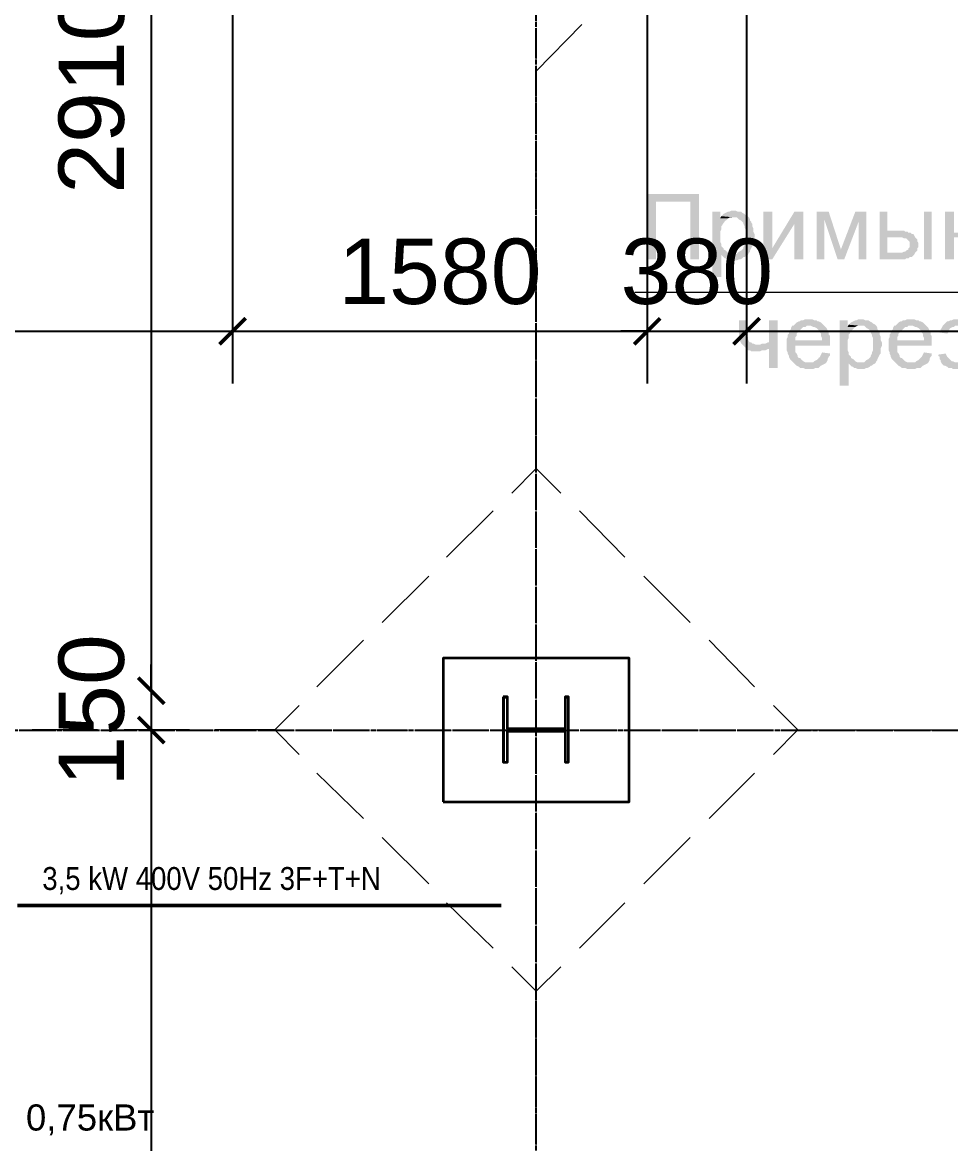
# Model space of a CAD drawing. Header units: millimetres. Extents: x -383313 to -161684, y -117025 to 99224.
# Drawn here: x -337477 to -333930, y -7163 to -2877 of the extents above; entities that cross this region are included whole.
import ezdxf

# ---------------------------------------------------------------- set-up
doc = ezdxf.new("R2010")
doc.units = ezdxf.units.MM
doc.header["$MEASUREMENT"] = 0
doc.linetypes.add('PS-GOST2.303 5', pattern=[24, 20, -1.5, 1, -1.5])
doc.layers.get('Defpoints').update_dxf_attribs({"color": 31})
for name, color, linetype in [('001__КОНСТРУКТИВ__Колонны', 14, 'Continuous'), ('001__КОНСТРУКТИВ__размеры внутр.', 7, 'Continuous'), ('PDF_Geometry', 7, 'Continuous'), ('PDF_Solid Fills', 7, 'Continuous'), ('PS_Оси', 5, 'PS-GOST2.303 5')]:
    doc.layers.add(name, color=color, linetype=linetype)
doc.layers.add('1', color=7, linetype='Continuous', lineweight=50)
doc.styles.add('PSTUDIO', font='arial.ttf')
doc.dimstyles.new('PS_TICK', dxfattribs={"dimscale": 100, "dimtxt": 2.5, "dimasz": 1, "dimexe": 2, "dimexo": 2, "dimgap": 1, "dimtad": 1, "dimdec": 0, "dimzin": 0, "dimdsep": 46, "dimtxsty": 'PSTUDIO', "dimblk": 'ARCHTICK', "dimcen": 2, "dimdle": 1.5, "dimse1": 1, "dimse2": 1, "dimadec": 0, "dimazin": 0, "dimtfac": 1, "dimtdec": 0, "dimtix": 1, "dimtmove": 1, "dimatfit": 3, "dimldrblk": 'ARCHTICK', "dimfxl": 1, "dimtolj": 1, "dimtzin": 0, "dimarcsym": 0})

# ---------------------------------------------------------------- blocks, each defined once
blk = doc.blocks.new('_ArchTick')
at = {"color": 0, "linetype": 'ByBlock', "const_width": 0.15}
blk.add_lwpolyline([(-0.5, -0.5), (0.5, 0.5)], dxfattribs=at)
blk = doc.blocks.new('*D270')
at = {"layer": '001__КОНСТРУКТИВ__размеры внутр.', "color": 0, "lineweight": -2, "ltscale": 100, "transparency": 16777216}
for p, q in [((-339174, -2819.4), (-339174, -4257.7)), ((-336674, -2819.4), (-336674, -4257.7)), ((-339324, -4057.7), (-336524, -4057.7))]:
    blk.add_line(p, q, dxfattribs=at)
at = {"layer": 'Defpoints', "color": 0, "ltscale": 100, "transparency": 16777216}
for p in [(-339174, -2619.4), (-336674, -2619.4), (-336674, -4057.7)]:
    blk.add_point(p, dxfattribs=at)
at = {"layer": '001__КОНСТРУКТИВ__размеры внутр.', "color": 0, "lineweight": -2, "ltscale": 100, "transparency": 16777216, "xscale": 100, "yscale": 100, "zscale": 100, "rotation": 180}
blk.add_blockref('_ArchTick', (-339174, -4057.7), dxfattribs=at)
at = {"layer": '001__КОНСТРУКТИВ__размеры внутр.', "color": 0, "lineweight": -2, "ltscale": 100, "transparency": 16777216, "xscale": 100, "yscale": 100, "zscale": 100}
blk.add_blockref('_ArchTick', (-336674, -4057.7), dxfattribs=at)
at = {"layer": '001__КОНСТРУКТИВ__размеры внутр.', "color": 0, "ltscale": 100, "transparency": 16777216, "insert": (-337924, -3830.1), "char_height": 250, "attachment_point": 5, "style": 'PSTUDIO'}
blk.add_mtext('\\A1;2500', dxfattribs=at)
blk = doc.blocks.new('*D271')
at = {"layer": '001__КОНСТРУКТИВ__размеры внутр.', "color": 0, "lineweight": -2, "ltscale": 100, "transparency": 16777216}
for p, q in [((-336674, -2819.4), (-336674, -4257.7)), ((-335089.6, -2819.4), (-335089.6, -4257.7)), ((-336824, -4057.7), (-334939.6, -4057.7))]:
    blk.add_line(p, q, dxfattribs=at)
at = {"layer": 'Defpoints', "color": 0, "ltscale": 100, "transparency": 16777216}
for p in [(-336674, -2619.4), (-335089.6, -2619.4), (-335089.6, -4057.7)]:
    blk.add_point(p, dxfattribs=at)
at = {"layer": '001__КОНСТРУКТИВ__размеры внутр.', "color": 0, "lineweight": -2, "ltscale": 100, "transparency": 16777216, "xscale": 100, "yscale": 100, "zscale": 100, "rotation": 180}
blk.add_blockref('_ArchTick', (-336674, -4057.7), dxfattribs=at)
at = {"layer": '001__КОНСТРУКТИВ__размеры внутр.', "color": 0, "lineweight": -2, "ltscale": 100, "transparency": 16777216, "xscale": 100, "yscale": 100, "zscale": 100}
blk.add_blockref('_ArchTick', (-335089.6, -4057.7), dxfattribs=at)
at = {"layer": '001__КОНСТРУКТИВ__размеры внутр.', "color": 0, "ltscale": 100, "transparency": 16777216, "insert": (-335881.8, -3830.1), "char_height": 250, "attachment_point": 5, "style": 'PSTUDIO'}
blk.add_mtext('\\A1;1580', dxfattribs=at)
blk = doc.blocks.new('*D272')
at = {"layer": '001__КОНСТРУКТИВ__размеры внутр.', "color": 0, "lineweight": -2, "ltscale": 100, "transparency": 16777216}
for p, q in [((-334709.6, -2439.4), (-334709.6, -4257.7)), ((-335089.6, -2819.4), (-335089.6, -4257.7)), ((-335089.6, -4057.7), (-335189.6, -4057.7)), ((-335089.6, -4057.7), (-334709.6, -4057.7)), ((-334709.6, -4057.7), (-334609.6, -4057.7))]:
    blk.add_line(p, q, dxfattribs=at)
at = {"layer": 'Defpoints', "color": 0, "ltscale": 100, "transparency": 16777216}
for p in [(-334709.6, -2239.4), (-335089.6, -2619.4), (-334709.6, -4057.7)]:
    blk.add_point(p, dxfattribs=at)
at = {"layer": '001__КОНСТРУКТИВ__размеры внутр.', "color": 0, "lineweight": -2, "ltscale": 100, "transparency": 16777216, "xscale": 100, "yscale": 100, "zscale": 100}
blk.add_blockref('_ArchTick', (-335089.6, -4057.7), dxfattribs=at)
at = {"layer": '001__КОНСТРУКТИВ__размеры внутр.', "color": 0, "lineweight": -2, "ltscale": 100, "transparency": 16777216, "xscale": 100, "yscale": 100, "zscale": 100, "rotation": 180}
blk.add_blockref('_ArchTick', (-334709.6, -4057.7), dxfattribs=at)
at = {"layer": '001__КОНСТРУКТИВ__размеры внутр.', "color": 0, "ltscale": 100, "transparency": 16777216, "insert": (-334899.6, -3830), "char_height": 250, "attachment_point": 5, "style": 'PSTUDIO'}
blk.add_mtext('\\A1;380', dxfattribs=at)
blk = doc.blocks.new('*D273')
at = {"layer": '001__КОНСТРУКТИВ__размеры внутр.', "color": 0, "lineweight": -2, "ltscale": 100, "transparency": 16777216}
for p, q in [((-334709.6, -2439.4), (-334709.6, -4257.7)), ((-330376.1, -2819.4), (-330376.1, -4257.7)), ((-334859.6, -4057.7), (-330226.1, -4057.7))]:
    blk.add_line(p, q, dxfattribs=at)
at = {"layer": 'Defpoints', "color": 0, "ltscale": 100, "transparency": 16777216}
for p in [(-334709.6, -2239.4), (-330376.1, -2619.4), (-330376.1, -4057.7)]:
    blk.add_point(p, dxfattribs=at)
at = {"layer": '001__КОНСТРУКТИВ__размеры внутр.', "color": 0, "lineweight": -2, "ltscale": 100, "transparency": 16777216, "xscale": 100, "yscale": 100, "zscale": 100, "rotation": 180}
blk.add_blockref('_ArchTick', (-334709.6, -4057.7), dxfattribs=at)
at = {"layer": '001__КОНСТРУКТИВ__размеры внутр.', "color": 0, "lineweight": -2, "ltscale": 100, "transparency": 16777216, "xscale": 100, "yscale": 100, "zscale": 100}
blk.add_blockref('_ArchTick', (-330376.1, -4057.7), dxfattribs=at)
at = {"layer": '001__КОНСТРУКТИВ__размеры внутр.', "color": 0, "ltscale": 100, "transparency": 16777216, "insert": (-332542.8, -3830), "char_height": 250, "attachment_point": 5, "style": 'PSTUDIO'}
blk.add_mtext('\\A1;4340', dxfattribs=at)
blk = doc.blocks.new('*D300')
at = {"layer": '001__КОНСТРУКТИВ__размеры внутр.', "color": 0, "lineweight": -2, "ltscale": 100, "transparency": 16777216}
blk.add_line((-336984.8, -2369.4), (-336984.8, -5582.1), dxfattribs=at)
at = {"layer": 'Defpoints', "color": 0, "ltscale": 100, "transparency": 16777216}
for p in [(-336030.8, -2519.4), (-336984.8, -5432.1), (-330226.1, -5432.1)]:
    blk.add_point(p, dxfattribs=at)
at = {"layer": '001__КОНСТРУКТИВ__размеры внутр.', "color": 0, "lineweight": -2, "ltscale": 100, "transparency": 16777216, "xscale": 100, "yscale": 100, "zscale": 100}
for p, rotation in [((-336984.8, -2519.4), 90), ((-336984.8, -5432.1), 270)]:
    blk.add_blockref('_ArchTick', p, dxfattribs=dict(at, rotation=rotation))
at = {"layer": '001__КОНСТРУКТИВ__размеры внутр.', "color": 0, "ltscale": 100, "transparency": 16777216, "insert": (-337212.4, -3143.3), "char_height": 250, "attachment_point": 5, "rotation": 90, "style": 'PSTUDIO'}
blk.add_mtext('\\A1;2910', dxfattribs=at)
blk = doc.blocks.new('*D280')
at = {"layer": '001__КОНСТРУКТИВ__размеры внутр.', "color": 0, "lineweight": -2, "ltscale": 100, "transparency": 16777216}
for p, q in [((-336984.8, -5432.1), (-336984.8, -5332.1)), ((-336984.8, -5432.1), (-336984.8, -5582.1)), ((-336984.8, -5582.1), (-336984.8, -5682.1))]:
    blk.add_line(p, q, dxfattribs=at)
at = {"layer": 'Defpoints', "color": 0, "ltscale": 100, "transparency": 16777216}
for p in [(-330226.1, -5432.1), (-336984.8, -5582.1), (-330226.1, -5582.1)]:
    blk.add_point(p, dxfattribs=at)
at = {"layer": '001__КОНСТРУКТИВ__размеры внутр.', "color": 0, "lineweight": -2, "ltscale": 100, "transparency": 16777216, "xscale": 100, "yscale": 100, "zscale": 100}
for p, rotation in [((-336984.8, -5432.1), 270), ((-336984.8, -5582.1), 90)]:
    blk.add_blockref('_ArchTick', p, dxfattribs=dict(at, rotation=rotation))
at = {"layer": '001__КОНСТРУКТИВ__размеры внутр.', "color": 0, "ltscale": 100, "transparency": 16777216, "insert": (-337212.4, -5507.1), "char_height": 250, "attachment_point": 5, "rotation": 90, "style": 'PSTUDIO'}
blk.add_mtext('\\A1;150', dxfattribs=at)
blk = doc.blocks.new('*D281')
at = {"layer": '001__КОНСТРУКТИВ__размеры внутр.', "color": 0, "lineweight": -2, "ltscale": 100, "transparency": 16777216}
blk.add_line((-336984.8, -5432.1), (-336984.8, -20232.4), dxfattribs=at)
at = {"layer": 'Defpoints', "color": 0, "ltscale": 100, "transparency": 16777216}
for p in [(-330226.1, -5582.1), (-336984.8, -20082.4), (-335014.1, -20082.4)]:
    blk.add_point(p, dxfattribs=at)
at = {"layer": '001__КОНСТРУКТИВ__размеры внутр.', "color": 0, "lineweight": -2, "ltscale": 100, "transparency": 16777216, "xscale": 100, "yscale": 100, "zscale": 100}
for p, rotation in [((-336984.8, -5582.1), 90), ((-336984.8, -20082.4), 270)]:
    blk.add_blockref('_ArchTick', p, dxfattribs=dict(at, rotation=rotation))
at = {"layer": '001__КОНСТРУКТИВ__размеры внутр.', "color": 0, "ltscale": 100, "transparency": 16777216, "insert": (-337212.4, -12832.2), "char_height": 250, "attachment_point": 5, "rotation": 90, "style": 'PSTUDIO'}
blk.add_mtext('\\A1;14500', dxfattribs=at)
blk = doc.blocks.new('A$Cf5759c35')
at = {"layer": 'PDF_Solid Fills'}
for points in [[(23571, 14732), (23372.1, 14732), (23372.1, 14482.2), (23405.9, 14482.2), (23405.9, 14702.4), (23537.2, 14702.4)], [(23651.5, 14664.3), (23621.8, 14664.3), (23621.8, 14414.5), (23655.7, 14414.5), (23655.7, 14499.2), (23698, 14503.4), (23693.8, 14503.4), (23689.6, 14503.4), (23681.1, 14507.6), (23676.9, 14511.9), (23672.6, 14516.1), (23664.2, 14520.3), (23664.2, 14524.6), (23659.9, 14528.8), (23655.7, 14533), (23655.7, 14541.5), (23651.5, 14550), (23651.5, 14554.2), (23651.5, 14562.7), (23651.5, 14571.1), (23651.5, 14575.4), (23651.5, 14583.8), (23651.5, 14588.1), (23655.7, 14596.5), (23655.7, 14605), (23655.7, 14609.2), (23659.9, 14613.5), (23664.2, 14621.9), (23668.4, 14626.2), (23672.6, 14630.4), (23676.9, 14634.6), (23681.1, 14638.9), (23651.5, 14638.9)], [(23702.3, 14668.5), (23702.3, 14668.5), (23693.8, 14668.5), (23685.3, 14664.3), (23681.1, 14664.3), (23672.6, 14660), (23672.6, 14660), (23664.2, 14655.8), (23659.9, 14651.6), (23655.7, 14647.3), (23702.3, 14643.1), (23706.5, 14643.1), (23715, 14643.1), (23719.2, 14638.9), (23723.4, 14634.6), (23731.9, 14630.4), (23736.1, 14626.2), (23740.4, 14621.9), (23740.4, 14617.7), (23744.6, 14609.2), (23744.6, 14605), (23748.8, 14596.5), (23748.8, 14592.3), (23748.8, 14583.8), (23748.8, 14575.4), (23748.8, 14571.1), (23748.8, 14562.7), (23748.8, 14554.2), (23748.8, 14550), (23744.6, 14541.5), (23744.6, 14537.3), (23740.4, 14528.8), (23740.4, 14524.6), (23736.1, 14520.3), (23731.9, 14516.1), (23723.4, 14511.9), (23719.2, 14507.6), (23715, 14503.4), (23706.5, 14503.4), (23698, 14503.4), (23655.7, 14499.2), (23655.7, 14499.2), (23664.2, 14490.7), (23668.4, 14486.5), (23672.6, 14486.5), (23676.9, 14482.2), (23681.1, 14482.2), (23689.6, 14478), (23693.8, 14478), (23702.3, 14478), (23702.3, 14478), (23710.7, 14478), (23715, 14478), (23723.4, 14482.2), (23727.7, 14482.2), (23736.1, 14486.5), (23740.4, 14490.7), (23744.6, 14490.7), (23748.8, 14494.9), (23757.3, 14499.2), (23761.5, 14507.6), (23765.8, 14511.9), (23765.8, 14516.1), (23770, 14524.6), (23770, 14524.6), (23774.2, 14533), (23778.5, 14537.3), (23778.5, 14545.7), (23778.5, 14554.2), (23778.5, 14558.4), (23782.7, 14566.9), (23782.7, 14575.4), (23782.7, 14575.4), (23782.7, 14579.6), (23778.5, 14588.1), (23778.5, 14596.5), (23778.5, 14600.8), (23774.2, 14609.2), (23774.2, 14617.7), (23770, 14621.9), (23770, 14626.2), (23765.8, 14630.4), (23765.8, 14634.6), (23761.5, 14643.1), (23757.3, 14647.3), (23748.8, 14651.6), (23744.6, 14655.8), (23744.6, 14655.8), (23736.1, 14660), (23731.9, 14664.3), (23723.4, 14664.3), (23719.2, 14664.3), (23710.7, 14668.5)], [(23969, 14664.3), (23935.1, 14664.3), (23850.4, 14524.6), (23816.6, 14482.2), (23850.4, 14482.2), (23935.1, 14617.7)], [(24066.3, 14664.3), (24019.8, 14664.3), (24019.8, 14482.2), (24049.4, 14482.2), (24049.4, 14634.6)], [(24210.3, 14664.3), (24167.9, 14664.3), (24112.9, 14520.3), (24100.2, 14482.2), (24125.6, 14482.2), (24180.6, 14626.2)], [(24290.7, 14664.3), (24261.1, 14664.3), (24261.1, 14482.2), (24358.4, 14482.2), (24362.7, 14486.5), (24371.1, 14486.5), (24375.4, 14490.7), (24383.8, 14490.7), (24388.1, 14494.9), (24392.3, 14499.2), (24392.3, 14499.2), (24396.5, 14507.6), (24290.7, 14507.6), (24290.7, 14566.9), (24324.6, 14566.9), (24396.5, 14566.9), (24392.3, 14575.4), (24388.1, 14579.6), (24383.8, 14579.6), (24379.6, 14583.8), (24371.1, 14583.8), (24366.9, 14588.1), (24358.4, 14588.1), (24354.2, 14592.3), (24345.7, 14592.3), (24337.3, 14592.3), (24328.8, 14592.3), (24290.7, 14592.3)], [(24544.7, 14664.3), (24510.8, 14664.3), (24510.8, 14482.2), (24544.7, 14482.2), (24544.7, 14566.9), (24587, 14566.9), (24582.8, 14571.1), (24578.6, 14575.4), (24574.3, 14575.4), (24574.3, 14575.4), (24582.8, 14579.6), (24587, 14583.8), (24544.7, 14583.8)], [(23655.7, 14647.3), (23651.5, 14638.9), (23681.1, 14638.9), (23689.6, 14643.1), (23693.8, 14643.1), (23702.3, 14643.1)], [(24396.5, 14566.9), (24324.6, 14566.9), (24345.7, 14566.9), (24354.2, 14562.7), (24358.4, 14562.7), (24362.7, 14562.7), (24366.9, 14558.4), (24371.1, 14554.2), (24375.4, 14550), (24375.4, 14541.5), (24375.4, 14537.3), (24375.4, 14537.3), (24375.4, 14528.8), (24371.1, 14524.6), (24371.1, 14520.3), (24362.7, 14516.1), (24362.7, 14516.1), (24358.4, 14511.9), (24354.2, 14511.9), (24345.7, 14507.6), (24341.5, 14507.6), (24333, 14507.6), (24320.3, 14507.6), (24290.7, 14507.6), (24396.5, 14507.6), (24400.8, 14511.9), (24405, 14516.1), (24405, 14524.6), (24409.2, 14528.8), (24409.2, 14537.3), (24409.2, 14537.3), (24409.2, 14545.7), (24405, 14550), (24405, 14558.4), (24400.8, 14562.7)], [(23753.1, 14249.4), (23723.4, 14249.4), (23723.4, 14181.7), (23727.7, 14173.2), (23727.7, 14169), (23731.9, 14160.5), (23736.1, 14156.3), (23795.4, 14156.3), (23786.9, 14156.3), (23778.5, 14160.5), (23774.2, 14160.5), (23770, 14164.7), (23765.8, 14164.7), (23761.5, 14169), (23757.3, 14177.4), (23757.3, 14181.7), (23757.3, 14185.9), (23753.1, 14190.1), (23753.1, 14198.6), (23753.1, 14207.1), (23753.1, 14215.5)], [(23871.6, 14249.4), (23837.7, 14249.4), (23837.7, 14164.7), (23833.5, 14164.7), (23825, 14160.5), (23816.6, 14160.5), (23812.3, 14160.5), (23803.9, 14156.3), (23799.6, 14156.3), (23795.4, 14156.3), (23736.1, 14156.3), (23740.4, 14152), (23744.6, 14147.8), (23748.8, 14143.6), (23837.7, 14139.3), (23837.7, 14067.4), (23871.6, 14067.4)], [(23990.1, 14253.6), (23990.1, 14253.6), (23977.4, 14253.6), (23969, 14249.4), (23960.5, 14249.4), (23956.3, 14245.2), (23952, 14245.2), (23943.6, 14240.9), (23939.3, 14236.7), (23935.1, 14232.5), (23930.9, 14228.2), (23990.1, 14228.2), (23994.4, 14228.2), (23998.6, 14228.2), (24007.1, 14224), (24011.3, 14224), (24019.8, 14219.8), (24024, 14215.5), (24028.2, 14211.3), (24028.2, 14207.1), (24032.5, 14202.8), (24036.7, 14198.6), (24036.7, 14190.1), (24040.9, 14181.7), (24040.9, 14173.2), (23939.3, 14173.2), (24070.6, 14173.2), (24070.6, 14181.7), (24070.6, 14190.1), (24066.3, 14194.4), (24066.3, 14202.8), (24062.1, 14207.1), (24062.1, 14211.3), (24057.9, 14219.8), (24053.6, 14224), (24049.4, 14228.2), (24045.2, 14232.5), (24040.9, 14236.7), (24036.7, 14240.9), (24028.2, 14245.2), (24024, 14245.2), (24019.8, 14249.4), (24011.3, 14249.4), (24002.8, 14253.6), (23998.6, 14253.6)], [(24138.3, 14249.4), (24108.7, 14249.4), (24108.7, 13999.6), (24142.5, 13999.6), (24142.5, 14084.3), (24184.9, 14088.5), (24180.6, 14088.5), (24176.4, 14088.5), (24167.9, 14092.8), (24163.7, 14097), (24159.5, 14101.2), (24151, 14105.5), (24151, 14109.7), (24146.8, 14113.9), (24142.5, 14118.2), (24142.5, 14126.6), (24138.3, 14135.1), (24138.3, 14139.3), (24138.3, 14147.8), (24138.3, 14156.3), (24138.3, 14160.5), (24138.3, 14169), (24138.3, 14173.2), (24142.5, 14181.7), (24142.5, 14190.1), (24142.5, 14194.4), (24146.8, 14198.6), (24151, 14207.1), (24155.2, 14211.3), (24159.5, 14215.5), (24163.7, 14219.8), (24167.9, 14224), (24138.3, 14224)], [(24142.5, 14232.5), (24138.3, 14224), (24167.9, 14224), (24176.4, 14228.2), (24180.6, 14228.2), (24189.1, 14228.2)], [(24189.1, 14253.6), (24189.1, 14253.6), (24180.6, 14253.6), (24172.2, 14249.4), (24167.9, 14249.4), (24159.5, 14245.2), (24159.5, 14245.2), (24151, 14240.9), (24146.8, 14236.7), (24142.5, 14232.5), (24189.1, 14228.2), (24193.3, 14228.2), (24201.8, 14228.2), (24206, 14224), (24210.3, 14219.8), (24218.7, 14215.5), (24223, 14211.3), (24227.2, 14207.1), (24227.2, 14202.8), (24231.4, 14194.4), (24231.4, 14190.1), (24235.7, 14181.7), (24235.7, 14177.4), (24235.7, 14169), (24235.7, 14160.5), (24235.7, 14156.3), (24235.7, 14147.8), (24235.7, 14139.3), (24235.7, 14135.1), (24231.4, 14126.6), (24231.4, 14122.4), (24227.2, 14113.9), (24227.2, 14109.7), (24223, 14105.5), (24218.7, 14101.2), (24210.3, 14097), (24206, 14092.8), (24201.8, 14088.5), (24193.3, 14088.5), (24184.9, 14088.5), (24142.5, 14084.3), (24142.5, 14084.3), (24151, 14075.8), (24155.2, 14071.6), (24159.5, 14071.6), (24163.7, 14067.4), (24167.9, 14067.4), (24176.4, 14063.1), (24180.6, 14063.1), (24189.1, 14063.1), (24189.1, 14063.1), (24197.6, 14063.1), (24201.8, 14063.1), (24210.3, 14067.4), (24214.5, 14067.4), (24223, 14071.6), (24227.2, 14075.8), (24231.4, 14075.8), (24235.7, 14080.1), (24244.1, 14084.3), (24248.4, 14092.8), (24252.6, 14097), (24252.6, 14101.2), (24256.8, 14109.7), (24256.8, 14109.7), (24261.1, 14118.2), (24265.3, 14122.4), (24265.3, 14130.9), (24265.3, 14139.3), (24265.3, 14143.6), (24269.5, 14152), (24269.5, 14160.5), (24269.5, 14160.5), (24269.5, 14164.7), (24265.3, 14173.2), (24265.3, 14181.7), (24265.3, 14185.9), (24261.1, 14194.4), (24261.1, 14202.8), (24256.8, 14207.1), (24256.8, 14211.3), (24252.6, 14215.5), (24252.6, 14219.8), (24248.4, 14228.2), (24244.1, 14232.5), (24235.7, 14236.7), (24231.4, 14240.9), (24231.4, 14240.9), (24223, 14245.2), (24218.7, 14249.4), (24210.3, 14249.4), (24206, 14249.4), (24197.6, 14253.6)], [(24379.6, 14253.6), (24379.6, 14253.6), (24366.9, 14253.6), (24358.4, 14249.4), (24350, 14249.4), (24345.7, 14245.2), (24341.5, 14245.2), (24333, 14240.9), (24328.8, 14236.7), (24324.6, 14232.5), (24320.3, 14228.2), (24379.6, 14228.2), (24383.8, 14228.2), (24388.1, 14228.2), (24396.5, 14224), (24400.8, 14224), (24409.2, 14219.8), (24413.5, 14215.5), (24417.7, 14211.3), (24417.7, 14207.1), (24421.9, 14202.8), (24426.2, 14198.6), (24426.2, 14190.1), (24430.4, 14181.7), (24430.4, 14173.2), (24328.8, 14173.2), (24460, 14173.2), (24460, 14181.7), (24460, 14190.1), (24455.8, 14194.4), (24455.8, 14202.8), (24451.6, 14207.1), (24451.6, 14211.3), (24447.3, 14219.8), (24443.1, 14224), (24438.9, 14228.2), (24434.6, 14232.5), (24430.4, 14236.7), (24426.2, 14240.9), (24417.7, 14245.2), (24413.5, 14245.2), (24409.2, 14249.4), (24400.8, 14249.4), (24392.3, 14253.6), (24388.1, 14253.6)], [(24557.4, 14253.6), (24544.7, 14253.6), (24536.2, 14249.4), (24532, 14249.4), (24523.5, 14245.2), (24519.3, 14245.2), (24515.1, 14240.9), (24510.8, 14236.7), (24506.6, 14232.5), (24502.4, 14228.2), (24498.1, 14219.8), (24493.9, 14215.5), (24493.9, 14207.1), (24489.7, 14202.8), (24519.3, 14198.6), (24523.5, 14202.8), (24527.8, 14211.3), (24527.8, 14215.5), (24532, 14219.8), (24540.5, 14224), (24544.7, 14224), (24548.9, 14228.2), (24557.4, 14228.2), (24608.2, 14232.5), (24604, 14236.7), (24599.7, 14236.7), (24595.5, 14240.9), (24591.3, 14245.2), (24587, 14249.4), (24578.6, 14249.4), (24570.1, 14249.4), (24565.9, 14253.6)], [(23930.9, 14228.2), (23926.6, 14228.2), (23922.4, 14219.8), (23922.4, 14215.5), (23918.2, 14211.3), (23913.9, 14207.1), (23913.9, 14198.6), (23909.7, 14194.4), (23909.7, 14185.9), (23905.5, 14177.4), (23905.5, 14173.2), (23905.5, 14164.7), (23905.5, 14156.3), (23905.5, 14147.8), (23905.5, 14143.6), (23905.5, 14135.1), (23909.7, 14126.6), (23909.7, 14122.4), (23913.9, 14113.9), (23913.9, 14109.7), (23918.2, 14101.2), (23922.4, 14097), (23926.6, 14092.8), (23930.9, 14088.5), (23990.1, 14088.5), (23990.1, 14088.5), (23981.7, 14088.5), (23977.4, 14088.5), (23969, 14092.8), (23964.7, 14097), (23960.5, 14101.2), (23956.3, 14105.5), (23952, 14105.5), (23947.8, 14109.7), (23947.8, 14113.9), (23943.6, 14122.4), (23939.3, 14126.6), (23939.3, 14135.1), (23939.3, 14143.6), (23939.3, 14152), (24070.6, 14152), (24070.6, 14152), (24070.6, 14156.3), (24070.6, 14164.7), (24070.6, 14173.2), (23939.3, 14173.2), (23939.3, 14177.4), (23939.3, 14185.9), (23943.6, 14190.1), (23943.6, 14198.6), (23947.8, 14202.8), (23952, 14207.1), (23956.3, 14211.3), (23960.5, 14215.5), (23964.7, 14219.8), (23969, 14224), (23977.4, 14224), (23981.7, 14228.2), (23990.1, 14228.2)], [(24320.3, 14228.2), (24316.1, 14228.2), (24311.9, 14219.8), (24311.9, 14215.5), (24307.6, 14211.3), (24303.4, 14207.1), (24303.4, 14198.6), (24299.2, 14194.4), (24299.2, 14185.9), (24294.9, 14177.4), (24294.9, 14173.2), (24294.9, 14164.7), (24294.9, 14156.3), (24294.9, 14147.8), (24294.9, 14143.6), (24294.9, 14135.1), (24299.2, 14126.6), (24299.2, 14122.4), (24303.4, 14113.9), (24303.4, 14109.7), (24307.6, 14101.2), (24311.9, 14097), (24316.1, 14092.8), (24320.3, 14088.5), (24379.6, 14088.5), (24379.6, 14088.5), (24371.1, 14088.5), (24366.9, 14088.5), (24358.4, 14092.8), (24354.2, 14097), (24350, 14101.2), (24345.7, 14105.5), (24341.5, 14105.5), (24337.3, 14109.7), (24337.3, 14113.9), (24333, 14122.4), (24328.8, 14126.6), (24328.8, 14135.1), (24328.8, 14143.6), (24328.8, 14152), (24460, 14152), (24460, 14152), (24460, 14156.3), (24460, 14164.7), (24460, 14173.2), (24328.8, 14173.2), (24328.8, 14177.4), (24328.8, 14185.9), (24333, 14190.1), (24333, 14198.6), (24337.3, 14202.8), (24341.5, 14207.1), (24345.7, 14211.3), (24350, 14215.5), (24354.2, 14219.8), (24358.4, 14224), (24366.9, 14224), (24371.1, 14228.2), (24379.6, 14228.2)], [(23748.8, 14143.6), (23753.1, 14139.3), (23757.3, 14135.1), (23765.8, 14135.1), (23770, 14130.9), (23778.5, 14130.9), (23786.9, 14130.9), (23791.2, 14130.9), (23795.4, 14130.9), (23803.9, 14130.9), (23812.3, 14135.1), (23816.6, 14135.1), (23825, 14135.1), (23833.5, 14139.3), (23837.7, 14139.3)], [(24040.9, 14126.6), (24040.9, 14126.6), (24036.7, 14118.2), (24032.5, 14109.7), (24028.2, 14105.5), (24024, 14101.2), (24019.8, 14097), (24019.8, 14097), (24011.3, 14092.8), (24007.1, 14088.5), (23998.6, 14088.5), (23990.1, 14088.5), (23930.9, 14088.5), (23930.9, 14088.5), (23935.1, 14084.3), (23939.3, 14080.1), (23943.6, 14075.8), (23952, 14071.6), (23956.3, 14067.4), (23964.7, 14067.4), (23969, 14067.4), (23977.4, 14063.1), (23985.9, 14063.1), (23990.1, 14063.1), (23990.1, 14063.1), (23998.6, 14063.1), (24007.1, 14063.1), (24015.5, 14067.4), (24019.8, 14067.4), (24028.2, 14067.4), (24032.5, 14071.6), (24036.7, 14075.8), (24045.2, 14080.1), (24045.2, 14080.1), (24053.6, 14084.3), (24057.9, 14088.5), (24062.1, 14097), (24062.1, 14101.2), (24066.3, 14109.7), (24070.6, 14113.9), (24070.6, 14122.4)], [(24430.4, 14126.6), (24430.4, 14126.6), (24426.2, 14118.2), (24421.9, 14109.7), (24417.7, 14105.5), (24413.5, 14101.2), (24409.2, 14097), (24409.2, 14097), (24400.8, 14092.8), (24396.5, 14088.5), (24388.1, 14088.5), (24379.6, 14088.5), (24320.3, 14088.5), (24320.3, 14088.5), (24324.6, 14084.3), (24328.8, 14080.1), (24333, 14075.8), (24341.5, 14071.6), (24345.7, 14067.4), (24354.2, 14067.4), (24358.4, 14067.4), (24366.9, 14063.1), (24375.4, 14063.1), (24379.6, 14063.1), (24379.6, 14063.1), (24388.1, 14063.1), (24396.5, 14063.1), (24405, 14067.4), (24409.2, 14067.4), (24417.7, 14067.4), (24421.9, 14071.6), (24426.2, 14075.8), (24434.6, 14080.1), (24434.6, 14080.1), (24443.1, 14084.3), (24447.3, 14088.5), (24451.6, 14097), (24451.6, 14101.2), (24455.8, 14109.7), (24460, 14113.9), (24460, 14122.4)], [(24515.1, 14122.4), (24485.4, 14118.2), (24485.4, 14113.9), (24489.7, 14109.7), (24489.7, 14101.2), (24493.9, 14097), (24493.9, 14092.8), (24498.1, 14084.3), (24502.4, 14080.1), (24506.6, 14075.8), (24510.8, 14075.8), (24519.3, 14071.6), (24523.5, 14067.4), (24527.8, 14067.4), (24536.2, 14067.4), (24540.5, 14063.1), (24548.9, 14063.1), (24557.4, 14063.1), (24561.6, 14063.1), (24570.1, 14063.1), (24578.6, 14063.1), (24582.8, 14067.4), (24591.3, 14067.4), (24595.5, 14071.6), (24604, 14075.8), (24608.2, 14080.1), (24608.2, 14080.1), (24612.4, 14084.3), (24557.4, 14088.5), (24557.4, 14088.5), (24548.9, 14088.5), (24540.5, 14092.8), (24536.2, 14092.8), (24532, 14097), (24527.8, 14101.2), (24523.5, 14105.5), (24519.3, 14109.7), (24515.1, 14118.2)]]:
    blk.add_hatch(color=8, dxfattribs=at).paths.add_polyline_path(points)
at = {"layer": 'PDF_Geometry', "color": 8, "lineweight": 13}
for points in [[(27601.2, 15625.2), (27245.6, 14355.2), (23325.5, 14355.2)], [(22948.7, 15019.9), (22948.7, 15201.9), (23122.3, 15379.7)], [(22948.7, 14668.5), (22948.7, 14918.3)], [(22948.7, 14317.1), (22948.7, 14566.9)], [(22948.7, 13970), (22948.7, 14219.8)], [(22948.7, 13682.1), (22948.7, 13868.4)], [(23041.9, 13589), (22948.7, 13682.1), (22855.6, 13589)], [(22783.6, 13521.3), (22605.8, 13343.5)], [(23287.4, 13343.5), (23113.8, 13521.3)], [(22538.1, 13271.5), (22360.3, 13093.7)], [(23537.2, 13093.7), (23359.4, 13271.5)], [(22288.3, 13026), (22110.5, 12848.2)], [(23782.7, 12848.2), (23609.1, 13026)], [(22042.8, 12776.2), (21949.7, 12683.1), (22042.8, 12589.9)], [(23854.7, 12589.9), (23947.8, 12683.1), (23854.7, 12776.2)], [(21272.3, 12683.1), (21022.6, 12683.1)], [(21623.7, 12683.1), (21373.9, 12683.1)], [(21949.7, 12683.1), (21721.1, 12683.1)], [(23947.8, 12683.1), (24172.2, 12683.1)], [(24273.8, 12683.1), (24523.5, 12683.1)], [(22110.5, 12518), (22288.3, 12344.4)], [(23609.1, 12344.4), (23782.7, 12518)], [(22360.3, 12272.4), (22538.1, 12094.6)], [(23359.4, 12094.6), (23537.2, 12272.4)], [(22605.8, 12022.7), (22783.6, 11849.1)], [(23113.8, 11849.1), (23287.4, 12022.7)], [(22855.6, 11777.1), (22948.7, 11684), (23041.9, 11777.1)], [(22948.7, 11485), (22948.7, 11684)], [(22948.7, 11133.7), (22948.7, 11383.4)]]:
    blk.add_lwpolyline(points, dxfattribs=at)
at = {"layer": 'PDF_Geometry', "color": 8, "lineweight": 35}
for points in [[(22593.1, 12407.9), (23304.3, 12407.9), (23304.3, 12958.2), (22593.1, 12958.2)], [(22821.7, 12810.1), (22821.7, 12560.3), (22838.7, 12560.3), (22838.7, 12678.8), (23058.8, 12678.8), (23058.8, 12560.3), (23071.5, 12560.3), (23071.5, 12810.1), (23058.8, 12810.1), (23058.8, 12687.3), (22838.7, 12687.3), (22838.7, 12810.1)]]:
    blk.add_lwpolyline(points, close=True, dxfattribs=at)
at = {"layer": 'PDF_Solid Fills', "color": 8, "lineweight": 13}
for points in [[(23571, 14732), (23537.2, 14702.4), (23571, 14482.2), (23537.2, 14482.2)], [(23850.4, 14664.3), (23816.6, 14664.3), (23850.4, 14524.6), (23816.6, 14482.2)], [(23969, 14664.3), (23935.1, 14617.7), (23969, 14482.2), (23935.1, 14482.2)], [(24066.3, 14664.3), (24049.4, 14634.6), (24112.9, 14520.3), (24100.2, 14482.2)], [(24210.3, 14664.3), (24180.6, 14626.2), (24210.3, 14482.2), (24180.6, 14482.2)], [(24460, 14482.2), (24460, 14664.3), (24430.4, 14482.2), (24430.4, 14664.3)]]:
    blk.add_solid(points, dxfattribs=at)

msp = doc.modelspace()

# ---------------------------------------------------------------- linework, layer by layer
at = {"layer": '001__КОНСТРУКТИВ__Колонны', "linetype": 'Continuous', "lineweight": 30}
for p, q in [((-335637.05882, -5706.5977), (-335637.05882, -5457.5977)), ((-335637.05882, -5457.5977), (-335624.95882, -5457.5977)), ((-335624.95882, -5457.5977), (-335624.95882, -5578.0977)), ((-335403.15882, -5578.0977), (-335403.15882, -5457.5977)), ((-335403.15882, -5457.5977), (-335391.05882, -5457.5977)), ((-335391.05882, -5457.5977), (-335391.05882, -5706.5977)), ((-335624.95882, -5578.0977), (-335403.15882, -5578.0977)), ((-335403.15882, -5586.0977), (-335624.95882, -5586.0977)), ((-335624.95882, -5586.0977), (-335624.95882, -5706.5977)), ((-335403.15882, -5706.5977), (-335403.15882, -5586.0977)), ((-335624.95882, -5706.5977), (-335637.05882, -5706.5977)), ((-335391.05882, -5706.5977), (-335403.15882, -5706.5977))]:
    msp.add_line(p, q, dxfattribs=at)
at = {"layer": '1', "color": 3}
msp.add_line((-335647.33143, -6253.3918), (-337496.06326, -6253.3918), dxfattribs=at)
at = {"layer": 'PS_Оси'}
for points in [[(-335514.05882, -24012.91133), (-335514.05882, -23582.0977), (-335514.05882, -17582.0977), (-335514.05882, -11582.0977), (-335514.05882, -5582.0977), (-335514.05882, -582.3977), (-335514.05882, 2825.4576)], [(-356346.98515, -5582.0977), (-355014.05882, -5582.0977), (-350514.05882, -5582.0977), (-345514.05882, -5582.0977), (-340514.05882, -5582.0977), (-335514.05882, -5582.0977), (-330514.05882, -5582.0977), (-325514.05882, -5582.0977), (-320514.05882, -5582.0977), (-316483.98892, -5582.0977)]]:
    msp.add_lwpolyline(points, dxfattribs=at)

# ---------------------------------------------------------------- block references
at = {"ltscale": 100}
msp.add_blockref('A$Cf5759c35', (-358461.97282, -18264.93104), dxfattribs=at)

# ---------------------------------------------------------------- texts
at = {"ltscale": 100, "style": 'PSTUDIO'}
msp.add_text('0,75кВт', height=100, dxfattribs=at).set_placement((-337463.58661, -7113.42341))
at = {"layer": '1', "color": 6, "width": 0.9}
msp.add_text('3,5 kW 400V 50Hz 3F+T+N', height=87.5, dxfattribs=at).set_placement((-337401.16366, -6193.50714))

# ---------------------------------------------------------------- dimensions: what is measured, and where the dimension line sits
at = {"layer": '001__КОНСТРУКТИВ__размеры внутр.', "ltscale": 100}
for base, p1, p2, picture, middle in [((-334709.55882, -4057.72011), (-335089.55882, -2619.3977), (-334709.55882, -2239.3977), '*D272', (-334899.55882, -3829.99159)), ((-336674.00217, -4057.72011), (-339174.00217, -2619.3977), (-336674.00217, -2619.3977), '*D270', (-337924.00217, -3830.07686))]:
    dim = msp.add_linear_dim(base=base, p1=p1, p2=p2, dimstyle='PS_TICK', override={"dimse1": 0, "dimse2": 0}, dxfattribs=at)
    dim.commit()
    dim.dimension.update_dxf_attribs({"geometry": picture, "text_midpoint": middle})
for base, p1, p2, text, picture, middle in [((-330376.05882, -4057.72011), (-334709.55882, -2239.3977), (-330376.05882, -2619.3977), '4340', '*D273', (-332542.80882, -3829.99159)), ((-335089.55882, -4057.72011), (-336674.00217, -2619.3977), (-335089.55882, -2619.3977), '1580', '*D271', (-335881.7805, -3830.07686))]:
    dim = msp.add_linear_dim(base=base, p1=p1, p2=p2, text=text, dimstyle='PS_TICK', override={"dimse1": 0, "dimse2": 0}, dxfattribs=at)
    dim.commit()
    dim.dimension.update_dxf_attribs({"geometry": picture, "text_midpoint": middle})
dim = msp.add_linear_dim(base=(-336984.76537, -5432.0977), p1=(-336030.80754, -2519.3977), p2=(-330226.05882, -5432.0977), angle=90, text='2910', dimstyle='PS_TICK', dxfattribs=at)
dim.commit()
dim.dimension.update_dxf_attribs({"geometry": '*D300', "text_midpoint": (-336984.76537, -3143.314), "dimtype": 160})
for base, p1, p2, picture, middle in [((-336984.76537, -5582.0977), (-330226.05882, -5432.0977), (-330226.05882, -5582.0977), '*D280', (-337212.40862, -5507.0977)), ((-336984.76537, -20082.3977), (-330226.05882, -5582.0977), (-335014.05882, -20082.3977), '*D281', (-337212.40862, -12832.2477))]:
    dim = msp.add_linear_dim(base=base, p1=p1, p2=p2, angle=90, dimstyle='PS_TICK', dxfattribs=at)
    dim.commit()
    dim.dimension.update_dxf_attribs({"geometry": picture, "text_midpoint": middle})

doc.saveas('drawing.dxf')
